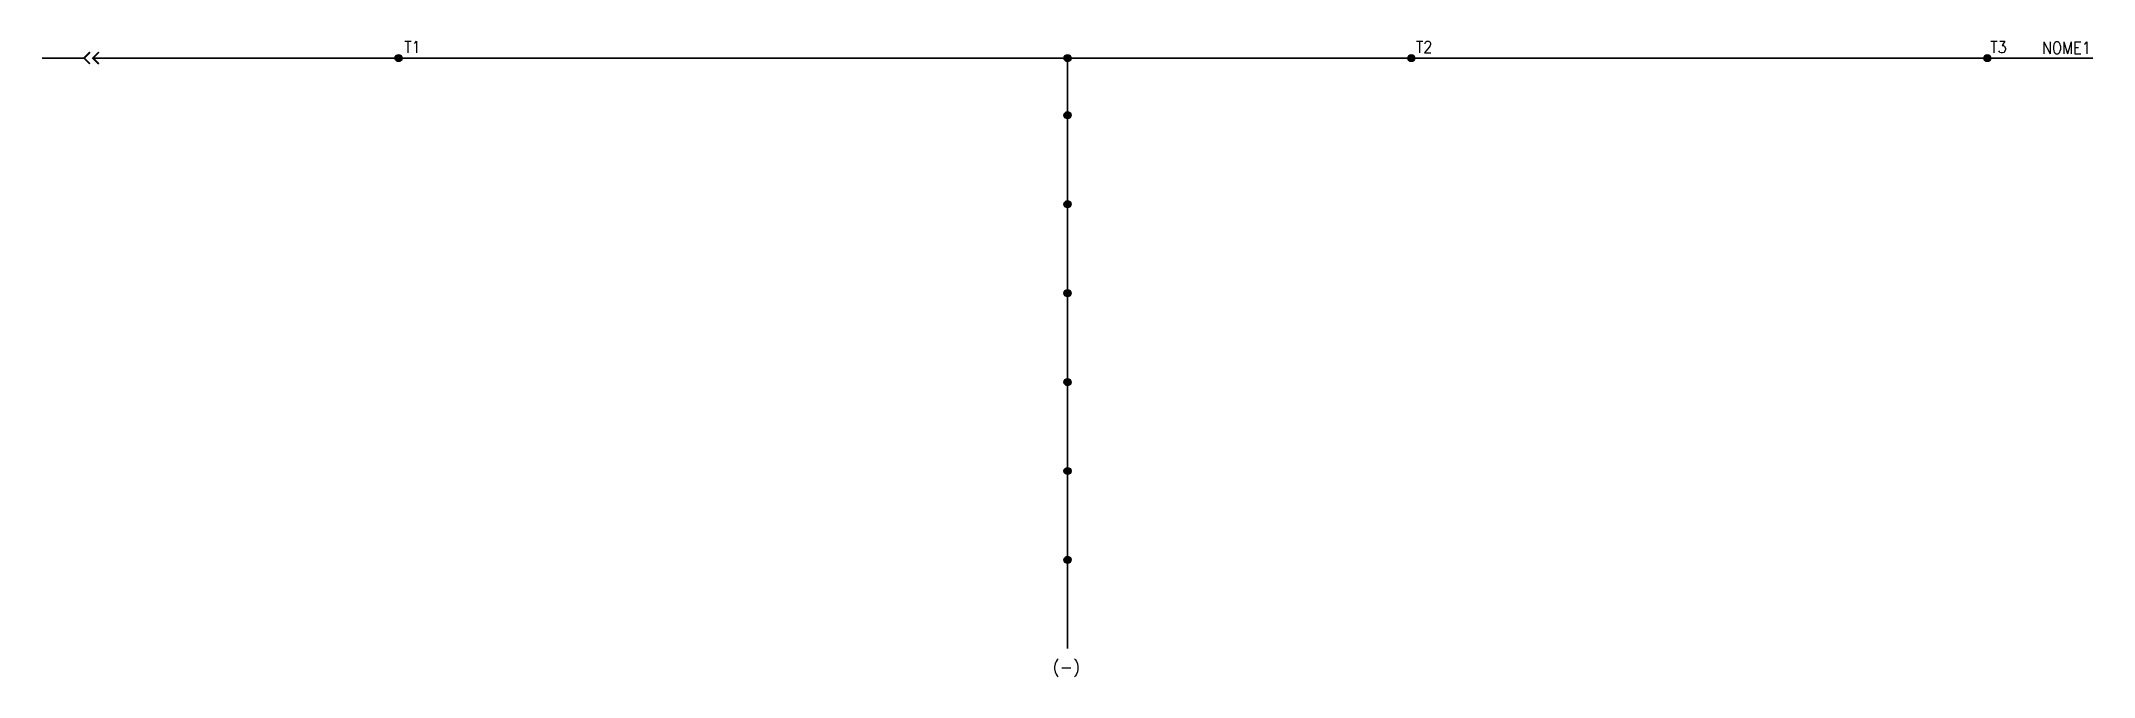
# Model space of a CAD drawing. Header units: millimetres. Extents: x 899 to 1245, y 1006 to 1113.
import ezdxf
from ezdxf.enums import TextEntityAlignment as Align

# ---------------------------------------------------------------- set-up
doc = ezdxf.new("R2010")
doc.units = ezdxf.units.MM
doc.styles.add('ROMANS', font='romans.shx')

# ---------------------------------------------------------------- blocks, each defined once
blk = doc.blocks.new('CON1')
at = {"color": 5, "const_width": 1}
blk.add_lwpolyline([(-0.5, 0, 1), (0.5, 0, 1)], format="xyb", close=True, dxfattribs=at)

msp = doc.modelspace()

# ---------------------------------------------------------------- hatches: boundary and pattern name
h = msp.add_hatch(color=256)
h.paths.add_polyline_path([(959.17, 1110.95), (959.17, 1110.35), (959.75, 1110.35, 0.405686)])
h.paths.add_polyline_path([(959.17, 1110.95, 0.422793), (958.55, 1110.35), (959.17, 1110.35)])
h.paths.add_polyline_path([(959.75, 1110.35), (958.55, 1110.35, 1)])
for points in [[(959.65, 1110.35, 1), (958.65, 1110.35, 1)], [(1130.63, 1110.35, 1), (1129.63, 1110.35, 1)], [(1227.87, 1110.35, 1), (1226.87, 1110.35, 1)]]:
    msp.add_hatch(color=5).paths.add_polyline_path(points)
h = msp.add_hatch(color=7)
h.paths.add_polyline_path([(1071.48, 1110.35), (1072.68, 1110.35, 1)])
h.paths.add_polyline_path([(1072.68, 1110.35), (1072.08, 1110.35), (1072.08, 1109.75, 0.414214)])
h.paths.add_polyline_path([(1072.08, 1110.35), (1071.48, 1110.35, 0.414214), (1072.08, 1109.75)])
h = msp.add_hatch(color=256)
h.paths.add_polyline_path([(1130.15, 1110.95), (1130.15, 1110.35), (1130.73, 1110.35, 0.405686)])
h.paths.add_polyline_path([(1130.15, 1110.95, 0.422793), (1129.53, 1110.35), (1130.15, 1110.35)])
h.paths.add_polyline_path([(1130.73, 1110.35), (1129.53, 1110.35, 1)])
h = msp.add_hatch(color=256)
h.paths.add_polyline_path([(1226.77, 1110.35), (1227.97, 1110.35, 1)])
h.paths.add_polyline_path([(1227.97, 1110.35), (1227.37, 1110.35), (1227.37, 1109.75, 0.414214)])
h.paths.add_polyline_path([(1227.37, 1110.35), (1226.77, 1110.35, 0.414214), (1227.37, 1109.75)])
h = msp.add_hatch(color=256)
h.paths.add_polyline_path([(1227.38, 1110.95), (1227.38, 1110.35), (1227.97, 1110.35, 0.405686)])
h.paths.add_polyline_path([(1227.38, 1110.95, 0.422793), (1226.77, 1110.35), (1227.38, 1110.35)])
h.paths.add_polyline_path([(1227.97, 1110.35), (1226.77, 1110.35, 1)])
h = msp.add_hatch(color=7)
h.paths.add_polyline_path([(1071.48, 1100.7), (1072.68, 1100.7, 1)])
h.paths.add_polyline_path([(1072.68, 1100.7), (1072.08, 1100.7), (1072.08, 1100.1, 0.414214)])
h.paths.add_polyline_path([(1072.08, 1100.7), (1071.48, 1100.7, 0.414214), (1072.08, 1100.1)])
h = msp.add_hatch(color=7)
h.paths.add_polyline_path([(1071.48, 1085.7), (1072.68, 1085.7, 1)])
h.paths.add_polyline_path([(1072.68, 1085.7), (1072.08, 1085.7), (1072.08, 1085.1, 0.414214)])
h.paths.add_polyline_path([(1072.08, 1085.7), (1071.48, 1085.7, 0.414214), (1072.08, 1085.1)])
h = msp.add_hatch(color=7)
h.paths.add_polyline_path([(1071.48, 1070.69), (1072.68, 1070.69, 1)])
h.paths.add_polyline_path([(1072.68, 1070.69), (1072.08, 1070.69), (1072.08, 1070.09, 0.414214)])
h.paths.add_polyline_path([(1072.08, 1070.69), (1071.48, 1070.69, 0.414214), (1072.08, 1070.09)])
h = msp.add_hatch(color=7)
h.paths.add_polyline_path([(1071.48, 1055.69), (1072.68, 1055.69, 1)])
h.paths.add_polyline_path([(1072.68, 1055.69), (1072.08, 1055.69), (1072.08, 1055.09, 0.414214)])
h.paths.add_polyline_path([(1072.08, 1055.69), (1071.48, 1055.69, 0.414214), (1072.08, 1055.09)])
h = msp.add_hatch(color=7)
h.paths.add_polyline_path([(1071.48, 1040.7), (1072.68, 1040.7, 1)])
h.paths.add_polyline_path([(1072.68, 1040.7), (1072.08, 1040.7), (1072.08, 1040.1, 0.414214)])
h.paths.add_polyline_path([(1072.08, 1040.7), (1071.48, 1040.7, 0.414214), (1072.08, 1040.1)])
h = msp.add_hatch(color=7)
h.paths.add_polyline_path([(1071.48, 1025.7), (1072.68, 1025.7, 1)])
h.paths.add_polyline_path([(1072.68, 1025.7), (1072.08, 1025.7), (1072.08, 1025.1, 0.414214)])
h.paths.add_polyline_path([(1072.08, 1025.7), (1071.48, 1025.7, 0.414214), (1072.08, 1025.1)])

# ---------------------------------------------------------------- linework, layer by layer
at = {"color": 5, "const_width": 0.3}
for points in [[(906.05, 1110.35), (898.94, 1110.35)], [(898.94, 1110.35), (904.55, 1110.35)], [(906.05, 1110.35), (907.05, 1111.35)], [(906.05, 1110.35), (907.05, 1109.35)], [(908.55, 1111.35), (907.55, 1110.35), (908.55, 1109.35)], [(1245.21, 1110.35), (907.55, 1110.35)], [(1072.08, 1110.35), (1072.08, 1010.7)]]:
    msp.add_lwpolyline(points, dxfattribs=at)
for centre in [(959.15, 1110.35), (1130.13, 1110.35), (1227.37, 1110.35), (1227.37, 1110.35)]:
    msp.add_circle(centre, 0.6)
at = {"color": 5}
for centre in [(959.15, 1110.35), (1130.13, 1110.35), (1227.37, 1110.35)]:
    msp.add_circle(centre, 0.5, dxfattribs=at)
at = {"color": 7}
for centre in [(1072.08, 1110.35), (1072.08, 1100.7), (1072.08, 1085.7), (1072.08, 1070.69), (1072.08, 1055.69), (1072.08, 1040.7), (1072.08, 1025.7)]:
    msp.add_circle(centre, 0.6, dxfattribs=at)

# ---------------------------------------------------------------- block references
at = {"color": 7, "xscale": 0.5, "yscale": 0.5, "zscale": 0.5}
for p in [(1072.08, 1100.7), (1072.08, 1085.7), (1072.08, 1070.69), (1072.08, 1055.69), (1072.08, 1040.7), (1072.08, 1025.7)]:
    msp.add_blockref('CON1', p, dxfattribs=at)

# ---------------------------------------------------------------- texts
at = {"color": 7, "style": 'ROMANS'}
msp.add_text('(-)', height=2, dxfattribs=at).set_placement((1069.56, 1006.63))
at = {"style": 'ROMANS', "width": 0.9, "flags": 1}
for tag, p in [('T1', (961.5, 1111.21)), ('T2', (1132.28, 1111.21)), ('T3', (1229.25, 1111.21))]:
    msp.add_attdef(tag, text='', height=2, dxfattribs=at).set_placement(p, align=Align.CENTER)
at = {"style": 'ROMANS', "width": 0.9}
msp.add_attdef('NOME1', text='', height=2, dxfattribs=at).set_placement((1240.71, 1112.08), align=Align.MIDDLE_CENTER)

doc.saveas('drawing.dxf')
